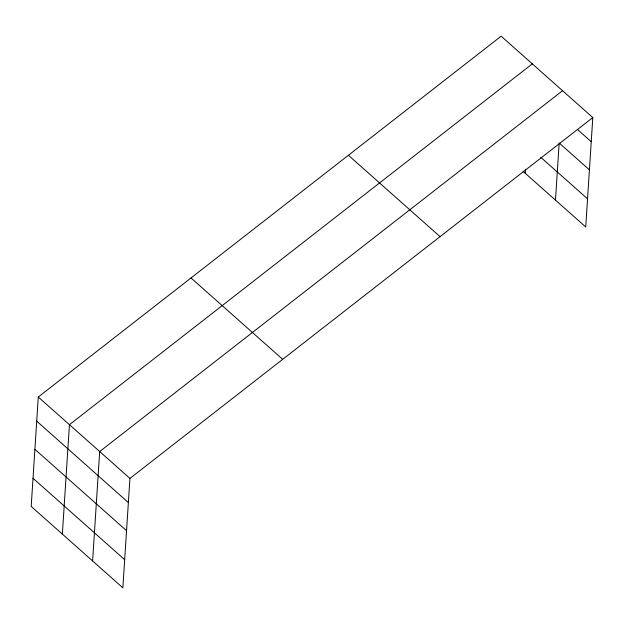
<?xml version="1.0" encoding="UTF-8"?>
<svg xmlns="http://www.w3.org/2000/svg" width="624" height="624" viewBox="0 0 624 624"><rect width="100%" height="100%" fill="white"/><g stroke="black" fill="none" stroke-linecap="round" stroke-linejoin="round"><path stroke-width="0.94" d="M38.275 397.02L31.2 506.431L122.858 587.816L129.932 478.405L592.8 117.569L501.142 36.184L38.275 397.02L129.932 478.405M62.361 534.105L69.436 424.694L532.311 63.859M92.609 560.96L99.684 451.55L562.552 90.714M525.236 173.269L525.486 169.385M555.477 200.125L559.174 142.997L589.423 169.853M592.8 117.569L585.725 226.98L523.06 171.335M577.559 129.566L591.24 141.718M540.735 157.279L587.543 198.838M348.395 155.267L440.053 236.644M191.022 277.945L282.68 359.33M36.715 421.169L128.365 502.554M34.897 449.311L126.547 530.689M33.017 478.296L124.675 559.673"/></g></svg>
